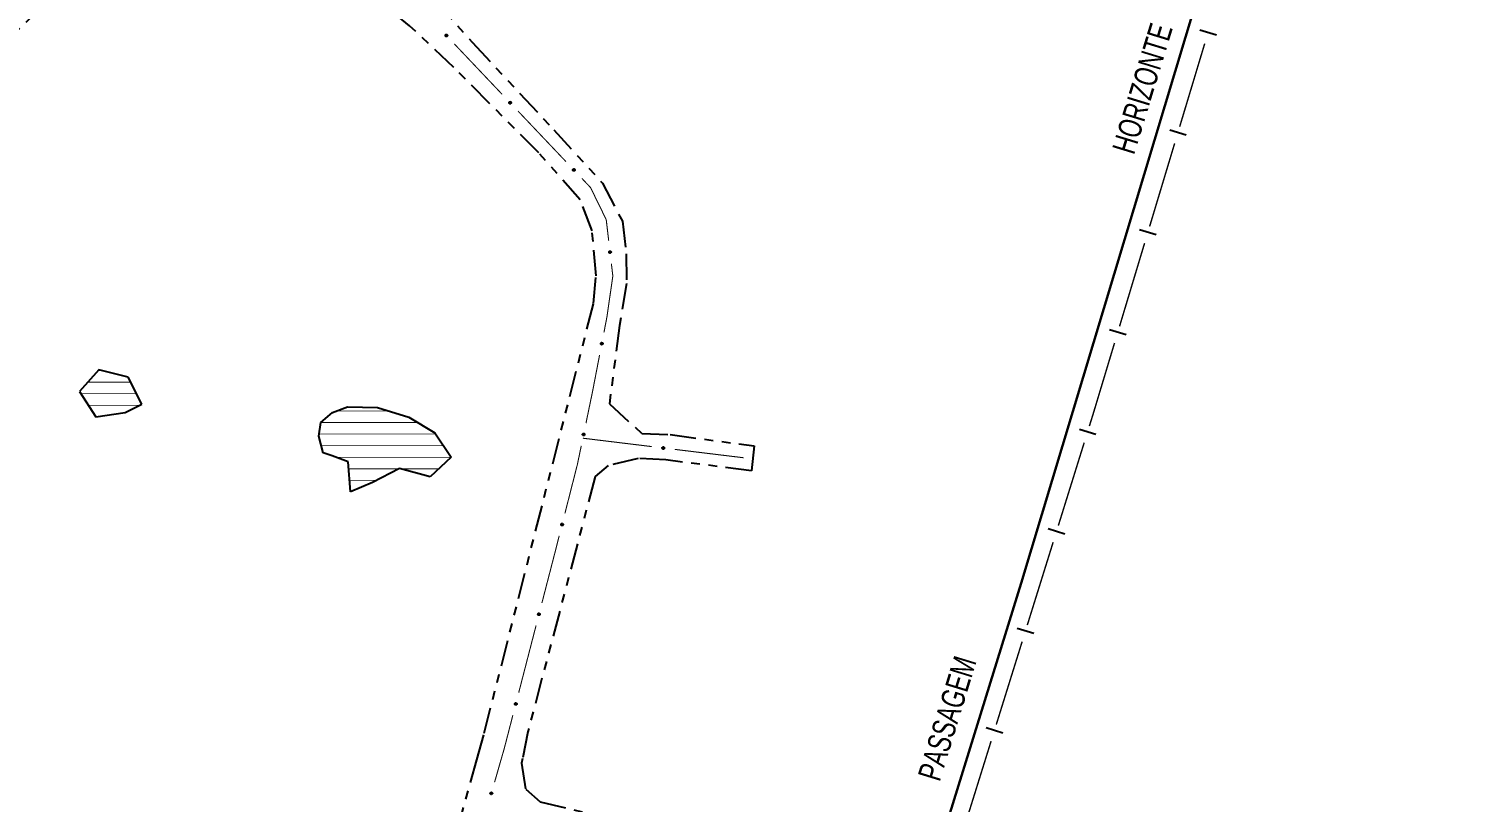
# Model space of a CAD drawing. Extents: x 200604 to 201918, y 4843538 to 4845237.
# Drawn here: x 201422.5 to 201671.5, y 4843926.5 to 4844060 of the extents above; entities that cross this region are included whole.
import ezdxf

# ---------------------------------------------------------------- set-up
doc = ezdxf.new("R2010")
doc.units = 0
doc.header["$LTSCALE"] = 1.5
doc.header["$MEASUREMENT"] = 0
doc.linetypes.add('TRACO_13', pattern=[8, 5, -1, 1, -1])
doc.linetypes.add('TRACO_25', pattern=[8, 3, -1, 1, -1, 1, -1])
for name, color, linetype in [('CD_MALHA_LOTES', 7, 'CONTINUOUS'), ('HD-HACH-HIDROG', 160, 'CONTINUOUS'), ('HD-LAGOS-INTER', 170, 'CONTINUOUS'), ('LM-LIM-SETORES-BAIRROS', 250, 'CONTINUOUS'), ('RU-QUADRA', 210, 'CONTINUOUS'), ('SV-EIXO-RUA-N-PAV', 6, 'CONTINUOUS'), ('SV-RUA-NAO-PAV', 7, 'CONTINUOUS'), ('SV-TXT-RUA-N-PAV', 7, 'CONTINUOUS')]:
    doc.layers.add(name, color=color, linetype=linetype)
doc.styles.add('ARIAL', font='ARIAL.SHX')

# ---------------------------------------------------------------- blocks, each defined once
blk = doc.blocks.new('*X2')
at = {"layer": 'HD-HACH-HIDROG', "const_width": 0.13}
for points in [[(201475.71591, 4843994.050207), (201484.615333, 4843994.050296)], [(201473.011664, 4843992.050147), (201489.67174, 4843992.050314)], [(201472.671162, 4843990.050111), (201492.821464, 4843990.050312)], [(201473.058653, 4843988.050082), (201494.170759, 4843988.050293)], [(201475.570663, 4843986.050074), (201495.4681, 4843986.050273)], [(201477.787124, 4843984.050063), (201486.405805, 4843984.050149)], [(201486.793075, 4843984.050153), (201493.321843, 4843984.050218)], [(201477.933562, 4843982.050032), (201482.563345, 4843982.050078)]]:
    blk.add_lwpolyline(points, dxfattribs=at)
blk = doc.blocks.new('*X3')
at = {"layer": 'HD-HACH-HIDROG', "const_width": 0.13}
for points in [[(201432.775143, 4843999.020085), (201440.116393, 4843999.020159)], [(201434.561855, 4844001.020136), (201435.101191, 4844001.020142)], [(201431.543644, 4843997.02004), (201441.131458, 4843997.020136)], [(201432.841822, 4843995.02002), (201441.624588, 4843995.020108)]]:
    blk.add_lwpolyline(points, dxfattribs=at)

msp = doc.modelspace()

# ---------------------------------------------------------------- linework, layer by layer
at = {"layer": 'CD_MALHA_LOTES', "linetype": 'Continuous', "flags": 128}
msp.add_lwpolyline([(201671.460583, 4844231.195954), (201658.42, 4844178.56), (201652.33, 4844158.66), (201650.15, 4844151.51), (201649.07, 4844147.82), (201648.18, 4844144.74), (201645.5, 4844135.51), (201643.88, 4844129.9), (201642.57, 4844125.38), (201641.05, 4844120.2), (201639.66, 4844115.43), (201638.12, 4844110.17), (201636.36, 4844104.12), (201634.69, 4844098.88), (201633.13, 4844093.97), (201631.46, 4844088.73), (201630.48, 4844085.66), (201629.43, 4844082.36), (201593.89, 4843964.3), (201574.04, 4843900.19)], dxfattribs=at)
at = {"layer": 'HD-LAGOS-INTER', "linetype": 'TRACO_13'}
for points in [[(201442.04, 4843995.23, 6.77), (201439.68, 4843999.88, 6.77), (201434.66, 4844001.13, 6.85), (201431.31, 4843997.38, 6.85), (201434.14, 4843993.02, 6.85), (201439.19, 4843993.79, 6.85)], [(201473.4, 4843986.81, 6.77), (201472.61, 4843989.68, 6.77), (201473, 4843992.04, 6.77), (201475, 4843993.78, 6.77), (201477.57, 4843994.75, 6.77), (201482.78, 4843994.62, 6.77), (201488.16, 4843992.95, 6.77), (201492.68, 4843990.26, 6.77), (201495.5, 4843986.08, 6.77), (201491.83, 4843982.66, 6.77), (201486.54, 4843984.12, 6.77), (201481.91, 4843981.71, 6.77), (201478.08, 4843980.05, 6.77), (201477.7, 4843985.24, 6.77), (201474.94, 4843986.29, 6.77)]]:
    msp.add_polyline3d(points, close=True, dxfattribs=at)
at = {"layer": 'LM-LIM-SETORES-BAIRROS'}
for points in [[(201624.756708, 4844059.844186), (201627.629232, 4844058.978968)], [(201619.565398, 4844042.609038), (201622.437923, 4844041.74382)], [(201614.374089, 4844025.373891), (201617.246613, 4844024.508673)], [(201609.182779, 4844008.138744), (201612.055304, 4844007.273525)], [(201603.96641, 4843990.926589), (201606.830354, 4843990.033379)], [(201598.607148, 4843973.742925), (201601.471092, 4843972.849714)], [(201593.247887, 4843956.559261), (201596.111831, 4843955.66605)], [(201587.888625, 4843939.375596), (201590.752569, 4843938.482386)]]:
    msp.add_lwpolyline(points, dxfattribs=at)
at = {"layer": 'LM-LIM-SETORES-BAIRROS', "const_width": 0.25}
for points in [[(201625.616158, 4844057.49656), (201621.290066, 4844043.133937)], [(201620.424848, 4844040.261413), (201616.098757, 4844025.89879)], [(201615.233539, 4844023.026265), (201610.907447, 4844008.663643)], [(201610.042229, 4844005.791118), (201606.581356, 4843994.30102)], [(201606.581356, 4843994.30102), (201606.334925, 4843993.482868)], [(201606.334925, 4843993.482868), (201605.696119, 4843991.434632)], [(201604.802908, 4843988.570688), (201600.336857, 4843974.250968)], [(201599.443647, 4843971.387024), (201594.977595, 4843957.067303)], [(201594.084385, 4843954.203359), (201589.618334, 4843939.883639)], [(201588.725124, 4843937.019695), (201584.259072, 4843922.699975)]]:
    msp.add_lwpolyline(points, dxfattribs=at)
at = {"layer": 'RU-QUADRA', "linetype": 'Continuous', "flags": 128}
msp.add_lwpolyline([(201574.04, 4843900.19), (201593.89, 4843964.3), (201629.43, 4844082.36), (201630.48, 4844085.66), (201631.46, 4844088.73), (201633.13, 4844093.97), (201634.69, 4844098.88), (201636.36, 4844104.12), (201638.12, 4844110.17), (201639.66, 4844115.43), (201641.05, 4844120.2), (201642.57, 4844125.38), (201643.88, 4844129.9), (201645.5, 4844135.51), (201648.18, 4844144.74), (201649.07, 4844147.82), (201650.15, 4844151.51), (201652.33, 4844158.66), (201658.42, 4844178.56), (201671.460583, 4844231.195954)], dxfattribs=at)
at = {"layer": 'SV-EIXO-RUA-N-PAV'}
for points in [[(201494.666793, 4844058.711527), (201494.617888, 4844058.71209), (201494.575972, 4844058.722574), (201494.543528, 4844058.74138), (201494.519192, 4844058.765475), (201494.497071, 4844058.792929), (201494.480875, 4844058.825529), (201494.470915, 4844058.865693), (201494.471135, 4844058.914755), (201494.484697, 4844058.956989), (201494.501433, 4844058.989783), (201494.525096, 4844059.016606), (201494.552126, 4844059.037648), (201494.586546, 4844059.053351), (201494.627346, 4844059.063048), (201494.676675, 4844059.061633), (201494.717699, 4844059.051073), (201494.748602, 4844059.032058), (201494.775417, 4844059.008098), (201494.797665, 4844058.979799), (201494.813379, 4844058.947707), (201494.823068, 4844058.906609), (201494.821026, 4844058.85794), (201494.81096, 4844058.816904), (201494.792385, 4844058.785741), (201494.768201, 4844058.759873), (201494.740935, 4844058.737351), (201494.708843, 4844058.719706), (201494.666793, 4844058.711527)], [(201505.676514, 4844047.101929), (201505.62761, 4844047.102537), (201505.585703, 4844047.11306), (201505.553277, 4844047.131897), (201505.528963, 4844047.156014), (201505.506867, 4844047.183488), (201505.490702, 4844047.216103), (201505.480779, 4844047.256276), (201505.481044, 4844047.305339), (201505.494645, 4844047.34756), (201505.511412, 4844047.380338), (201505.5351, 4844047.407139), (201505.562149, 4844047.428156), (201505.596583, 4844047.443828), (201505.637393, 4844047.453487), (201505.686721, 4844047.452026), (201505.727734, 4844047.441428), (201505.75862, 4844047.422384), (201505.785413, 4844047.398399), (201505.807635, 4844047.37008), (201505.823318, 4844047.337973), (201505.832969, 4844047.296866), (201505.830882, 4844047.248199), (201505.820779, 4844047.207172), (201505.802174, 4844047.176027), (201505.777967, 4844047.150181), (201505.75068, 4844047.127684), (201505.718571, 4844047.11007), (201505.676514, 4844047.101929)], [(201516.685307, 4844035.49131), (201516.636403, 4844035.491918), (201516.594496, 4844035.502441), (201516.56207, 4844035.521277), (201516.537756, 4844035.545394), (201516.51566, 4844035.572869), (201516.499495, 4844035.605484), (201516.489571, 4844035.645657), (201516.489837, 4844035.694719), (201516.503438, 4844035.73694), (201516.520205, 4844035.769719), (201516.543893, 4844035.79652), (201516.570942, 4844035.817537), (201516.605376, 4844035.833208), (201516.646186, 4844035.842867), (201516.695513, 4844035.841406), (201516.736527, 4844035.830808), (201516.767413, 4844035.811765), (201516.794206, 4844035.78778), (201516.816427, 4844035.75946), (201516.832111, 4844035.727354), (201516.841762, 4844035.686247), (201516.839675, 4844035.63758), (201516.829572, 4844035.596553), (201516.810967, 4844035.565408), (201516.78676, 4844035.539562), (201516.759473, 4844035.517065), (201516.727364, 4844035.49945), (201516.685307, 4844035.49131)], [(201522.823204, 4844021.331136), (201522.784408, 4844021.360918), (201522.757156, 4844021.394447), (201522.742475, 4844021.428954), (201522.737453, 4844021.46283), (201522.736218, 4844021.498065), (201522.742811, 4844021.533864), (201522.75893, 4844021.571977), (201522.788532, 4844021.611103), (201522.824715, 4844021.636763), (201522.857775, 4844021.652966), (201522.892797, 4844021.660237), (201522.927047, 4844021.660863), (201522.964007, 4844021.652785), (201523.00247, 4844021.636073), (201523.041093, 4844021.605354), (201523.067585, 4844021.5723), (201523.080909, 4844021.53855), (201523.087995, 4844021.503295), (201523.088825, 4844021.467307), (201523.08215, 4844021.432203), (201523.065254, 4844021.393507), (201523.03443, 4844021.355788), (201523.001764, 4844021.328989), (201522.96821, 4844021.315194), (201522.933344, 4844021.308999), (201522.898018, 4844021.307331), (201522.861756, 4844021.312461), (201522.823204, 4844021.331136)], [(201521.356129, 4844005.552752), (201521.328149, 4844005.592866), (201521.312305, 4844005.633065), (201521.308741, 4844005.670395), (201521.314192, 4844005.704205), (201521.323665, 4844005.738165), (201521.34077, 4844005.770297), (201521.367654, 4844005.801755), (201521.407698, 4844005.830105), (201521.449944, 4844005.843629), (201521.486355, 4844005.849082), (201521.521937, 4844005.845427), (201521.554774, 4844005.835672), (201521.587563, 4844005.8168), (201521.619177, 4844005.789245), (201521.646709, 4844005.748289), (201521.661971, 4844005.708774), (201521.664471, 4844005.672575), (201521.66057, 4844005.636827), (201521.650484, 4844005.602272), (201521.633511, 4844005.570827), (201521.60571, 4844005.539047), (201521.564927, 4844005.512409), (201521.525689, 4844005.496736), (201521.489535, 4844005.493729), (201521.454427, 4844005.498361), (201521.420249, 4844005.507449), (201521.387233, 4844005.523298), (201521.356129, 4844005.552752)], [(201518.218118, 4843989.865522), (201518.190718, 4843989.906034), (201518.175452, 4843989.946456), (201518.172424, 4843989.983834), (201518.17836, 4843990.017561), (201518.188319, 4843990.051382), (201518.205884, 4843990.083266), (201518.233216, 4843990.114334), (201518.273663, 4843990.142106), (201518.316098, 4843990.155023), (201518.352584, 4843990.159952), (201518.38811, 4843990.155787), (201518.420803, 4843990.145562), (201518.453319, 4843990.126222), (201518.484533, 4843990.098215), (201518.511475, 4843990.056869), (201518.526169, 4843990.017139), (201518.528149, 4843989.980908), (201518.523735, 4843989.945219), (201518.513154, 4843989.910813), (201518.495732, 4843989.879615), (201518.467477, 4843989.848237), (201518.426316, 4843989.822187), (201518.386857, 4843989.807079), (201518.350664, 4843989.80459), (201518.315626, 4843989.809727), (201518.281582, 4843989.819303), (201518.248797, 4843989.835625), (201518.218118, 4843989.865522)], [(201531.988231, 4843987.776187), (201532.026306, 4843987.806884), (201532.065307, 4843987.825481), (201532.1023, 4843987.831629), (201532.136407, 4843987.828538), (201532.170943, 4843987.821446), (201532.204185, 4843987.806614), (201532.237434, 4843987.781979), (201532.268496, 4843987.744001), (201532.28492, 4843987.702796), (201532.292889, 4843987.666851), (201532.291713, 4843987.631101), (201532.284262, 4843987.597666), (201532.267713, 4843987.563645), (201532.242419, 4843987.530195), (201532.203474, 4843987.499886), (201532.165114, 4843987.481916), (201532.129176, 4843987.476909), (201532.093243, 4843987.478318), (201532.058071, 4843987.485981), (201532.025524, 4843987.500728), (201531.99189, 4843987.526256), (201531.962484, 4843987.565091), (201531.944125, 4843987.603146), (201531.938614, 4843987.639004), (201531.940798, 4843987.674349), (201531.94749, 4843987.709075), (201531.961009, 4843987.743112), (201531.988231, 4843987.776187)], [(201514.493714, 4843974.313607), (201514.46814, 4843974.355296), (201514.454686, 4843974.396356), (201514.453321, 4843974.433831), (201514.46075, 4843974.467262), (201514.472202, 4843974.500607), (201514.491166, 4843974.531679), (201514.519852, 4843974.561502), (201514.561492, 4843974.58745), (201514.60446, 4843974.598468), (201514.641129, 4843974.601772), (201514.676435, 4843974.596032), (201514.708641, 4843974.584364), (201514.740265, 4843974.563599), (201514.770205, 4843974.534233), (201514.795283, 4843974.491731), (201514.808197, 4843974.451387), (201514.808565, 4843974.415104), (201514.80257, 4843974.379647), (201514.790471, 4843974.345744), (201514.77168, 4843974.315351), (201514.742059, 4843974.285259), (201514.699781, 4843974.261064), (201514.65969, 4843974.247724), (201514.623421, 4843974.246846), (201514.588646, 4843974.253534), (201514.555062, 4843974.264614), (201514.523034, 4843974.282376), (201514.493714, 4843974.313607)], [(201510.504065, 4843958.819464), (201510.478651, 4843958.861251), (201510.465354, 4843958.902361), (201510.464132, 4843958.939842), (201510.471689, 4843958.973244), (201510.483268, 4843959.006545), (201510.50235, 4843959.037544), (201510.53115, 4843959.067258), (201510.572889, 4843959.093046), (201510.615899, 4843959.1039), (201510.65258, 4843959.107064), (201510.687863, 4843959.101189), (201510.720025, 4843959.089398), (201510.75157, 4843959.068512), (201510.781397, 4843959.039032), (201510.806312, 4843958.996434), (201510.819072, 4843958.956041), (201510.819302, 4843958.919757), (201510.813172, 4843958.884323), (201510.800942, 4843958.850467), (201510.782036, 4843958.820146), (201510.7523, 4843958.790168), (201510.70993, 4843958.766134), (201510.669788, 4843958.752947), (201510.633517, 4843958.752208), (201510.598767, 4843958.759029), (201510.565225, 4843958.770237), (201510.533266, 4843958.788121), (201510.504065, 4843958.819464)], [(201506.496759, 4843943.329419), (201506.471344, 4843943.371206), (201506.458047, 4843943.412316), (201506.456825, 4843943.449797), (201506.464382, 4843943.483199), (201506.475962, 4843943.5165), (201506.495044, 4843943.547499), (201506.523844, 4843943.577213), (201506.565583, 4843943.603001), (201506.608592, 4843943.613855), (201506.645273, 4843943.617019), (201506.680557, 4843943.611144), (201506.712719, 4843943.599353), (201506.744263, 4843943.578467), (201506.77409, 4843943.548987), (201506.799005, 4843943.506389), (201506.811765, 4843943.465996), (201506.811995, 4843943.429712), (201506.805865, 4843943.394278), (201506.793636, 4843943.360422), (201506.774729, 4843943.330101), (201506.744993, 4843943.300123), (201506.702623, 4843943.276089), (201506.662481, 4843943.262902), (201506.62621, 4843943.262163), (201506.591461, 4843943.268984), (201506.557919, 4843943.280192), (201506.525959, 4843943.298076), (201506.496759, 4843943.329419)], [(201502.278205, 4843927.900083), (201502.253914, 4843927.942533), (201502.241718, 4843927.983983), (201502.241496, 4843928.021483), (201502.249941, 4843928.054672), (201502.262404, 4843928.087652), (201502.282306, 4843928.118131), (201502.311888, 4843928.147067), (201502.3543, 4843928.171733), (201502.397584, 4843928.181436), (201502.434337, 4843928.18362), (201502.469451, 4843928.176807), (201502.501287, 4843928.164163), (201502.532263, 4843928.142443), (201502.561293, 4843928.112178), (201502.585064, 4843928.068931), (201502.596742, 4843928.028212), (201502.596004, 4843927.991934), (201502.588931, 4843927.956676), (201502.575803, 4843927.923158), (201502.556095, 4843927.893352), (201502.52557, 4843927.864178), (201502.482574, 4843927.841282), (201502.442095, 4843927.829171), (201502.405817, 4843927.829399), (201502.371262, 4843927.837144), (201502.338031, 4843927.849243), (201502.30656, 4843927.867973), (201502.278205, 4843927.900083)]]:
    msp.add_lwpolyline(points, close=True, dxfattribs=at)
for points in [[(201494.666793, 4844058.711527), (201494.470915, 4844058.865693)], [(201494.708843, 4844058.719706), (201494.471135, 4844058.914755)], [(201494.688543, 4844058.717465), (201494.474816, 4844058.888964)], [(201494.721734, 4844058.732055), (201494.480753, 4844058.932245)], [(201494.617888, 4844058.71209), (201494.480875, 4844058.825529)], [(201494.640167, 4844058.712916), (201494.481294, 4844058.840539)], [(201494.740935, 4844058.737351), (201494.484697, 4844058.956989)], [(201494.751165, 4844058.750603), (201494.495198, 4844058.968551)], [(201494.593968, 4844058.717963), (201494.495785, 4844058.80349)], [(201494.575972, 4844058.722574), (201494.497071, 4844058.792929)], [(201494.768201, 4844058.759873), (201494.501433, 4844058.989783)], [(201494.778817, 4844058.774988), (201494.51637, 4844059.003719)], [(201494.792385, 4844058.785741), (201494.525096, 4844059.016606)], [(201494.79984, 4844058.804368), (201494.541053, 4844059.025284)], [(201494.81096, 4844058.816904), (201494.552126, 4844059.037648)], [(201494.815225, 4844058.839685), (201494.573354, 4844059.042793)], [(201494.821026, 4844058.85794), (201494.586546, 4844059.053351)], [(201494.818293, 4844058.884005), (201494.609414, 4844059.056345)], [(201494.823068, 4844058.906609), (201494.627346, 4844059.063048)], [(201494.812705, 4844058.929512), (201494.65769, 4844059.057036)], [(201494.813379, 4844058.947707), (201494.676675, 4844059.061633)], [(201494.802072, 4844058.966462), (201494.70196, 4844059.052038)], [(201494.797665, 4844058.979799), (201494.717699, 4844059.051073)], [(201505.676514, 4844047.101929), (201505.480779, 4844047.256276)], [(201505.718571, 4844047.11007), (201505.481044, 4844047.305339)], [(201505.698269, 4844047.107847), (201505.484701, 4844047.279544)], [(201505.731474, 4844047.122407), (201505.490679, 4844047.322819)], [(201505.62761, 4844047.102537), (201505.490702, 4844047.216103)], [(201505.649889, 4844047.103343), (201505.491134, 4844047.231113)], [(201505.75068, 4844047.127684), (201505.494645, 4844047.34756)], [(201505.760923, 4844047.140927), (201505.505157, 4844047.359112)], [(201505.603695, 4844047.108433), (201505.505592, 4844047.19405)], [(201505.585703, 4844047.11306), (201505.506867, 4844047.183488)], [(201505.777967, 4844047.150181), (201505.511412, 4844047.380338)], [(201505.788596, 4844047.165286), (201505.526362, 4844047.39426)], [(201505.802174, 4844047.176027), (201505.5351, 4844047.407139)], [(201505.809647, 4844047.194647), (201505.551065, 4844047.415803)], [(201505.820779, 4844047.207172), (201505.562149, 4844047.428156)], [(201505.825064, 4844047.22995), (201505.583382, 4844047.433282)], [(201505.830882, 4844047.248199), (201505.596583, 4844047.443828)], [(201505.828174, 4844047.274266), (201505.619454, 4844047.4468)], [(201505.832969, 4844047.296866), (201505.637393, 4844047.453487)], [(201505.822628, 4844047.319779), (201505.667732, 4844047.447446)], [(201505.823318, 4844047.337973), (201505.686721, 4844047.452026)], [(201505.812029, 4844047.356738), (201505.711997, 4844047.442407)], [(201505.807635, 4844047.37008), (201505.727734, 4844047.441428)], [(201516.685307, 4844035.49131), (201516.489571, 4844035.645657)], [(201516.727364, 4844035.49945), (201516.489837, 4844035.694719)], [(201516.707062, 4844035.497227), (201516.493494, 4844035.668925)], [(201516.740266, 4844035.511787), (201516.499472, 4844035.7122)], [(201516.636403, 4844035.491918), (201516.499495, 4844035.605484)], [(201516.658682, 4844035.492723), (201516.499927, 4844035.620494)], [(201516.759473, 4844035.517065), (201516.503438, 4844035.73694)], [(201516.769715, 4844035.530308), (201516.51395, 4844035.748493)], [(201516.612488, 4844035.497813), (201516.514384, 4844035.583431)], [(201516.594496, 4844035.502441), (201516.51566, 4844035.572869)], [(201516.78676, 4844035.539562), (201516.520205, 4844035.769719)], [(201516.797389, 4844035.554667), (201516.535155, 4844035.783641)], [(201516.810967, 4844035.565408), (201516.543893, 4844035.79652)], [(201516.81844, 4844035.584028), (201516.559858, 4844035.805184)], [(201516.829572, 4844035.596553), (201516.570942, 4844035.817537)], [(201516.833857, 4844035.61933), (201516.592175, 4844035.822663)], [(201516.839675, 4844035.63758), (201516.605376, 4844035.833208)], [(201516.836967, 4844035.663647), (201516.628247, 4844035.836181)], [(201516.841762, 4844035.686247), (201516.646186, 4844035.842867)], [(201516.831421, 4844035.709159), (201516.676524, 4844035.836827)], [(201516.832111, 4844035.727354), (201516.695513, 4844035.841406)], [(201516.820822, 4844035.746119), (201516.72079, 4844035.831788)], [(201516.816427, 4844035.75946), (201516.736527, 4844035.830808)], [(201522.757156, 4844021.394447), (201522.736218, 4844021.498065)], [(201522.768791, 4844021.379964), (201522.741524, 4844021.507287)], [(201522.784408, 4844021.360918), (201522.742811, 4844021.533864)], [(201522.802731, 4844021.348217), (201522.752149, 4844021.545624)], [(201522.823204, 4844021.331136), (201522.75893, 4844021.571977)], [(201522.844168, 4844021.322842), (201522.776009, 4844021.588258)], [(201522.861756, 4844021.312461), (201522.788532, 4844021.611103)], [(201522.879477, 4844021.31461), (201522.806719, 4844021.619329)], [(201522.898018, 4844021.307331), (201522.824715, 4844021.636763)], [(201522.914152, 4844021.3118), (201522.840052, 4844021.639717)], [(201522.933344, 4844021.308999), (201522.857775, 4844021.652966)], [(201522.950903, 4844021.314727), (201522.878086, 4844021.655159)], [(201522.96821, 4844021.315194), (201522.892797, 4844021.660237)], [(201522.985347, 4844021.325628), (201522.910771, 4844021.657611)], [(201523.001764, 4844021.328989), (201522.927047, 4844021.660863)], [(201523.018839, 4844021.34466), (201522.947119, 4844021.652248)], [(201523.03443, 4844021.355788), (201522.964007, 4844021.652785)], [(201523.047876, 4844021.378283), (201522.9841, 4844021.641464)], [(201523.065254, 4844021.393507), (201523.00247, 4844021.636073)], [(201523.070699, 4844021.418048), (201523.023145, 4844021.613062)], [(201523.08215, 4844021.432203), (201523.041093, 4844021.605354)], [(201523.084352, 4844021.453992), (201523.055571, 4844021.582512)], [(201523.088825, 4844021.467307), (201523.067585, 4844021.5723)], [(201521.312305, 4844005.633065), (201521.323665, 4844005.738165)], [(201521.319019, 4844005.615743), (201521.33151, 4844005.745352)], [(201521.328149, 4844005.592866), (201521.34077, 4844005.770297)], [(201521.341776, 4844005.575222), (201521.353225, 4844005.778685)], [(201521.356129, 4844005.552752), (201521.367654, 4844005.801755)], [(201521.373606, 4844005.53851), (201521.388856, 4844005.812113)], [(201521.387233, 4844005.523298), (201521.407698, 4844005.830105)], [(201521.404776, 4844005.519991), (201521.42752, 4844005.832449)], [(201521.420249, 4844005.507449), (201521.449944, 4844005.843629)], [(201521.43698, 4844005.506831), (201521.465456, 4844005.841808)], [(201521.454427, 4844005.498361), (201521.486355, 4844005.849082)], [(201521.472897, 4844005.498514), (201521.506379, 4844005.845033)], [(201521.489535, 4844005.493729), (201521.521937, 4844005.845427)], [(201521.509024, 4844005.498495), (201521.538276, 4844005.837491)], [(201521.525689, 4844005.496736), (201521.554774, 4844005.835672)], [(201521.546702, 4844005.506514), (201521.571303, 4844005.821393)], [(201521.564927, 4844005.512409), (201521.587563, 4844005.8168)], [(201521.584543, 4844005.529788), (201521.603296, 4844005.799936)], [(201521.60571, 4844005.539047), (201521.619177, 4844005.789245)], [(201521.618317, 4844005.560795), (201521.631929, 4844005.761062)], [(201521.633511, 4844005.570827), (201521.646709, 4844005.748289)], [(201521.642196, 4844005.590931), (201521.653605, 4844005.722139)], [(201521.650484, 4844005.602272), (201521.661971, 4844005.708774)], [(201518.175452, 4843989.946456), (201518.188319, 4843990.051382)], [(201518.181916, 4843989.929039), (201518.196266, 4843990.058456)], [(201518.190718, 4843989.906034), (201518.205884, 4843990.083266)], [(201518.20409, 4843989.888196), (201518.218458, 4843990.091474)], [(201518.218118, 4843989.865522), (201518.233216, 4843990.114334)], [(201518.235389, 4843989.851031), (201518.254564, 4843990.124387)], [(201518.248797, 4843989.835625), (201518.273663, 4843990.142106)], [(201518.26629, 4843989.832066), (201518.293516, 4843990.144166)], [(201518.281582, 4843989.819303), (201518.316098, 4843990.155023)], [(201518.298302, 4843989.818446), (201518.331583, 4843990.15298)], [(201518.315626, 4843989.809727), (201518.352584, 4843990.159952)], [(201518.334096, 4843989.809614), (201518.372548, 4843990.155617)], [(201518.350664, 4843989.80459), (201518.38811, 4843990.155787)], [(201518.370219, 4843989.809076), (201518.404334, 4843990.147618)], [(201518.386857, 4843989.807079), (201518.420803, 4843990.145562)], [(201518.408009, 4843989.816554), (201518.437126, 4843990.131048)], [(201518.426316, 4843989.822187), (201518.453319, 4843990.126222)], [(201518.44618, 4843989.839282), (201518.468808, 4843990.109134)], [(201518.467477, 4843989.848237), (201518.484533, 4843990.098215)], [(201518.480395, 4843989.869802), (201518.49688, 4843990.069852)], [(201518.495732, 4843989.879615), (201518.511475, 4843990.056869)], [(201518.504704, 4843989.899592), (201518.517995, 4843990.030623)], [(201518.513154, 4843989.910813), (201518.526169, 4843990.017139)], [(201531.938614, 4843987.639004), (201532.291713, 4843987.631101)], [(201531.940798, 4843987.674349), (201532.292889, 4843987.666851)], [(201531.942233, 4843987.655934), (201532.29024, 4843987.646594)], [(201531.944125, 4843987.603146), (201532.284262, 4843987.597666)], [(201531.944722, 4843987.619893), (201532.284931, 4843987.61425)], [(201531.94749, 4843987.709075), (201532.28492, 4843987.702796)], [(201531.948036, 4843987.692342), (201532.284182, 4843987.687194)], [(201531.955338, 4843987.582862), (201532.271166, 4843987.580185)], [(201531.958928, 4843987.725382), (201532.272211, 4843987.724389)], [(201531.961009, 4843987.743112), (201532.268496, 4843987.744001)], [(201531.962484, 4843987.565091), (201532.267713, 4843987.563645)], [(201531.975237, 4843987.757763), (201532.249239, 4843987.761548)], [(201531.981184, 4843987.546729), (201532.251982, 4843987.54678)], [(201531.988231, 4843987.776187), (201532.237434, 4843987.781979)], [(201531.99189, 4843987.526256), (201532.242419, 4843987.530195)], [(201532.009651, 4843987.792065), (201532.213418, 4843987.794771)], [(201532.014461, 4843987.515189), (201532.215189, 4843987.515516)], [(201532.025524, 4843987.500728), (201532.203474, 4843987.499886)], [(201532.026306, 4843987.806884), (201532.204185, 4843987.806614)], [(201532.046182, 4843987.493461), (201532.177866, 4843987.49119)], [(201532.048493, 4843987.817581), (201532.178657, 4843987.81412)], [(201532.058071, 4843987.485981), (201532.165114, 4843987.481916)], [(201532.065307, 4843987.825481), (201532.170943, 4843987.821446)], [(201514.454686, 4843974.396356), (201514.472202, 4843974.500607)], [(201514.46037, 4843974.378669), (201514.480456, 4843974.507321)], [(201514.46814, 4843974.355296), (201514.491166, 4843974.531679)], [(201514.480707, 4843974.336881), (201514.504092, 4843974.53932)], [(201514.493714, 4843974.313607), (201514.519852, 4843974.561502)], [(201514.510324, 4843974.298362), (201514.541626, 4843974.570597)], [(201514.523034, 4843974.282376), (201514.561492, 4843974.58745)], [(201514.540352, 4843974.278044), (201514.581418, 4843974.588625)], [(201514.555062, 4843974.264614), (201514.60446, 4843974.598468)], [(201514.571727, 4843974.263014), (201514.619839, 4843974.595739)], [(201514.588646, 4843974.253534), (201514.641129, 4843974.601772)], [(201514.607093, 4843974.252601), (201514.66088, 4843974.596553)], [(201514.623421, 4843974.246846), (201514.676435, 4843974.596032)], [(201514.643157, 4843974.250458), (201514.692279, 4843974.58715)], [(201514.65969, 4843974.247724), (201514.708641, 4843974.584364)], [(201514.681241, 4843974.25625), (201514.724303, 4843974.56914)], [(201514.699781, 4843974.261064), (201514.740265, 4843974.563599)], [(201514.720385, 4843974.27726), (201514.75498, 4843974.54584)], [(201514.742059, 4843974.285259), (201514.770205, 4843974.534233)], [(201514.755922, 4843974.306229), (201514.781279, 4843974.505349)], [(201514.77168, 4843974.315351), (201514.795283, 4843974.491731)], [(201514.78153, 4843974.33491), (201514.800631, 4843974.46522)], [(201514.790471, 4843974.345744), (201514.808197, 4843974.451387)], [(201510.504065, 4843958.819464), (201510.53115, 4843959.067258)], [(201510.520617, 4843958.804156), (201510.552958, 4843959.076269)], [(201510.533266, 4843958.788121), (201510.572889, 4843959.093046)], [(201510.550567, 4843958.783723), (201510.592819, 4843959.094145)], [(201510.565225, 4843958.770237), (201510.615899, 4843959.1039)], [(201510.581884, 4843958.768574), (201510.631267, 4843959.101112)], [(201510.598767, 4843958.759029), (201510.65258, 4843959.107064)], [(201510.61721, 4843958.758025), (201510.672311, 4843959.10177)], [(201510.633517, 4843958.752208), (201510.687863, 4843959.101189)], [(201510.653266, 4843958.755745), (201510.703674, 4843959.092247)], [(201510.669788, 4843958.752947), (201510.720025, 4843959.089398)], [(201510.691372, 4843958.761391), (201510.735629, 4843959.074114)], [(201510.70993, 4843958.766134), (201510.75157, 4843959.068512)], [(201510.730595, 4843958.782251), (201510.766216, 4843959.050697)], [(201510.465354, 4843958.902361), (201510.483268, 4843959.006545)], [(201510.47097, 4843958.884653), (201510.491547, 4843959.013227)], [(201510.478651, 4843958.861251), (201510.50235, 4843959.037544)], [(201510.491147, 4843958.842788), (201510.515306, 4843959.045136)], [(201510.7523, 4843958.790168), (201510.781397, 4843959.039032)], [(201510.766243, 4843958.811084), (201510.792361, 4843959.010106)], [(201510.782036, 4843958.820146), (201510.806312, 4843958.996434)], [(201510.791961, 4843958.839667), (201510.811559, 4843958.969904)], [(201510.800942, 4843958.850467), (201510.819072, 4843958.956041)], [(201506.458047, 4843943.412316), (201506.475962, 4843943.5165)], [(201506.463663, 4843943.394608), (201506.48424, 4843943.523182)], [(201506.471344, 4843943.371206), (201506.495044, 4843943.547499)], [(201506.48384, 4843943.352743), (201506.507999, 4843943.555091)], [(201506.496759, 4843943.329419), (201506.523844, 4843943.577213)], [(201506.513311, 4843943.314111), (201506.545652, 4843943.586224)], [(201506.525959, 4843943.298076), (201506.565583, 4843943.603001)], [(201506.543261, 4843943.293678), (201506.585513, 4843943.604101)], [(201506.557919, 4843943.280192), (201506.608592, 4843943.613855)], [(201506.574578, 4843943.278529), (201506.62396, 4843943.611067)], [(201506.591461, 4843943.268984), (201506.645273, 4843943.617019)], [(201506.609904, 4843943.26798), (201506.665004, 4843943.611725)], [(201506.62621, 4843943.262163), (201506.680557, 4843943.611144)], [(201506.645959, 4843943.2657), (201506.696367, 4843943.602202)], [(201506.662481, 4843943.262902), (201506.712719, 4843943.599353)], [(201506.684065, 4843943.271346), (201506.728322, 4843943.584069)], [(201506.702623, 4843943.276089), (201506.744263, 4843943.578467)], [(201506.723289, 4843943.292206), (201506.75891, 4843943.560652)], [(201506.744993, 4843943.300123), (201506.77409, 4843943.548987)], [(201506.758937, 4843943.321039), (201506.785054, 4843943.520061)], [(201506.774729, 4843943.330101), (201506.799005, 4843943.506389)], [(201506.784654, 4843943.349622), (201506.804252, 4843943.479859)], [(201506.793636, 4843943.360422), (201506.811765, 4843943.465996)], [(201502.241718, 4843927.983983), (201502.262404, 4843928.087652)], [(201502.24686, 4843927.966132), (201502.270859, 4843928.094111)], [(201502.253914, 4843927.942533), (201502.282306, 4843928.118131)], [(201502.265913, 4843927.923743), (201502.29546, 4843928.125375)], [(201502.278205, 4843927.900083), (201502.311888, 4843928.147067)], [(201502.294343, 4843927.884339), (201502.333929, 4843928.155493)], [(201502.30656, 4843927.867973), (201502.3543, 4843928.171733)], [(201502.323738, 4843927.863115), (201502.374252, 4843928.1723)], [(201502.338031, 4843927.849243), (201502.397584, 4843928.181436)], [(201502.354639, 4843927.847136), (201502.412872, 4843928.178239)], [(201502.371262, 4843927.837144), (201502.434337, 4843928.18362)], [(201502.389672, 4843927.835649), (201502.453919, 4843928.177802)], [(201502.405817, 4843927.829399), (201502.469451, 4843928.176807)], [(201502.425654, 4843927.832408), (201502.485017, 4843928.167446)], [(201502.442095, 4843927.829171), (201502.501287, 4843928.164163)], [(201502.463897, 4843927.837036), (201502.516477, 4843928.148467)], [(201502.482574, 4843927.841282), (201502.532263, 4843928.142443)], [(201502.503662, 4843927.856843), (201502.546429, 4843928.124243)], [(201502.52557, 4843927.864178), (201502.561293, 4843928.112178)], [(201502.540067, 4843927.884715), (201502.571482, 4843928.08297)], [(201502.556095, 4843927.893352), (201502.585064, 4843928.068931)], [(201502.566537, 4843927.912602), (201502.589601, 4843928.04227)], [(201502.575803, 4843927.923158), (201502.596742, 4843928.028212)]]:
    msp.add_lwpolyline(points, dxfattribs=at)
at = {"layer": 'SV-EIXO-RUA-N-PAV', "const_width": 0.18}
for points in [[(201504.281437, 4844048.733261), (201496.024843, 4844057.441226)], [(201515.29023, 4844037.122642), (201507.033636, 4844045.830606)], [(201519.55, 4844032.63), (201518.042429, 4844034.219987)], [(201519.905451, 4844031.903359), (201519.55, 4844032.63)], [(201522.26, 4844027.09), (201519.905451, 4844031.903359)], [(201522.334587, 4844026.452739), (201522.26, 4844027.09)], [(201522.683336, 4844023.473079), (201522.334587, 4844026.452739)], [(201523.4, 4844017.35), (201523.148334, 4844019.500199)], [(201522.38, 4844010.28), (201523.28075, 4844016.523434)], [(201523.28075, 4844016.523434), (201523.4, 4844017.35)], [(201521.870194, 4844007.636791), (201522.248961, 4844009.600598)], [(201522.248961, 4844009.600598), (201522.38, 4844010.28)], [(201519.89, 4843997.37), (201521.112661, 4844003.709178)], [(201518.762041, 4843991.941969), (201519.779322, 4843996.837389)], [(201519.779322, 4843996.837389), (201519.89, 4843997.37)], [(201518.22, 4843989.34), (201530.132202, 4843987.891054)], [(201517.28, 4843984.81), (201517.948217, 4843988.025633)], [(201534.102936, 4843987.408072), (201546.015138, 4843985.959126)], [(201515.129356, 4843976.363836), (201517.103404, 4843984.116458)], [(201517.103404, 4843984.116458), (201517.28, 4843984.81)], [(201513.43, 4843969.69), (201514.142333, 4843972.487526)], [(201511.147536, 4843960.86725), (201513.401646, 4843969.5804)], [(201513.401646, 4843969.5804), (201513.43, 4843969.69)], [(201507.14023, 4843945.377205), (201510.14571, 4843956.994739)], [(201504.66, 4843935.79), (201506.138403, 4843941.504694)], [(201502.976056, 4843929.929982), (201504.633163, 4843935.696609)], [(201504.633163, 4843935.696609), (201504.66, 4843935.79)]]:
    msp.add_lwpolyline(points, dxfattribs=at)
at = {"layer": 'SV-RUA-NAO-PAV', "linetype": 'TRACO_25'}
for points in [[(201495.63, 4843918.3, 6.68), (201499.91, 4843933.8, 6.68), (201501.19, 4843938.42, 6.68), (201520.06, 4844012.62, 6.5), (201520.5, 4844017.36, 6.5), (201519.82, 4844025.16, 6.39), (201517.75, 4844030.53, 6.39), (201510.64, 4844038.6, 6.39), (201495.92, 4844053.39, 6.22), (201488.29, 4844060.58, 6.41), (201483.33, 4844064.62, 6.92), (201478.14, 4844066.97, 6.6), (201454.17, 4844072.81, 6.51), (201446.83, 4844074.21, 6.51), (201440.2, 4844073.8, 6.51), (201434.83, 4844071, 6.51), (201425.24, 4844064.25, 6.51), (201417.08, 4844056.38, 6.23)], [(201492.59, 4844065.07, 6.56), (201499.12, 4844057.72, 6.37), (201513.2, 4844042.62, 6.13), (201521.63, 4844033.38, 6.34), (201525.05, 4844026.81, 6.66), (201525.73, 4844021.2, 6.66), (201525.78, 4844016.04, 6.66), (201524.53, 4844008.83, 6.66), (201522.81, 4843995.27, 6.31), (201528.41, 4843990.16, 6.26), (201533.29, 4843989.96, 6.26), (201547.8, 4843988, 5.91), (201547.35, 4843983.73, 5.91), (201532.58, 4843985.58, 6.15), (201527.79, 4843985.86, 6.5), (201522.6, 4843984.62, 6.5), (201520.34, 4843982.7, 6.5), (201508.72, 4843938.61, 6.5), (201507.81, 4843934.03, 6.64), (201507.65, 4843933.22, 6.73), (201508.35, 4843928.74, 6.52), (201510.83, 4843926.54, 6.5), (201518.9, 4843924.62, 6.14)]]:
    msp.add_polyline3d(points, dxfattribs=at)

# ---------------------------------------------------------------- block references
at = {"layer": 'HD-LAGOS-INTER'}
for name in ['*X3', '*X2']:
    msp.add_blockref(name, (0, 0), dxfattribs=at)

# ---------------------------------------------------------------- texts
at = {"layer": 'SV-TXT-RUA-N-PAV', "style": 'ARIAL', "width": 0.7}
for s, p in [('HORIZONTE', (201613.4, 4844038.15)), ('PASSAGEM', (201579.84, 4843929.87))]:
    msp.add_text(s, height=4, rotation=73, dxfattribs=at).set_placement(p)

doc.saveas('drawing.dxf')
